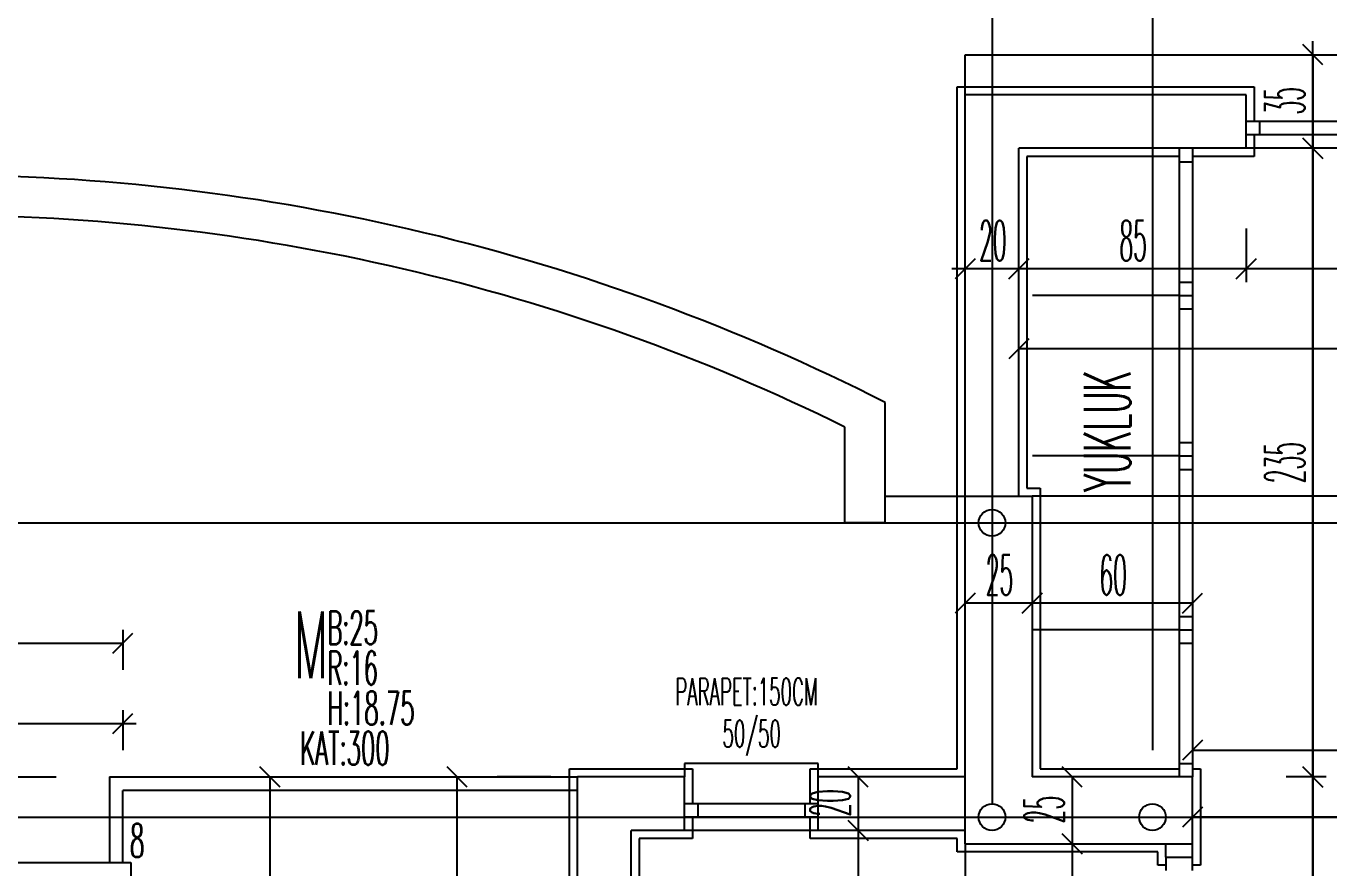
# Model space of a CAD drawing. Extents: x 78 to 306, y -397 to 18.
# Drawn here: x 275.8089 to 275.9063, y -396.4854 to -396.4224 of the extents above; entities that cross this region are included whole.
import ezdxf

# ---------------------------------------------------------------- set-up
doc = ezdxf.new("R2010")
doc.units = 0
doc.header["$LTSCALE"] = 0.5
doc.header["$MEASUREMENT"] = 0
doc.linetypes.add('DASHDOT2', pattern=[0.5, 0.25, -0.125, 0, -0.125])
doc.linetypes.add('DOT2', pattern=[0.125, 0, -0.125])
doc.layers.get('0').update_dxf_attribs({"linetype": 'CONTINUOUS'})
for name, color, linetype in [('AKS', 5, 'DASHDOT2'), ('ASHADE', 7, 'CONTINUOUS'), ('DUVAR', 6, 'CONTINUOUS'), ('IZDUSUM', 2, 'DOT2'), ('KAPI', 1, 'CONTINUOUS'), ('KOLON', 4, 'CONTINUOUS'), ('MERDIVEN', 3, 'CONTINUOUS'), ('OLCU', 31, 'CONTINUOUS'), ('SIVA', 7, 'CONTINUOUS'), ('TARAMA', 8, 'CONTINUOUS')]:
    doc.layers.add(name, color=color, linetype=linetype)
doc.styles.add('ICMEKAN', font='romans.shx', dxfattribs={"width": 0.55, "height": 0.2})
doc.styles.add('OLCU', font='romans.shx', dxfattribs={"width": 0.6, "height": 0.125})
doc.styles.add('OLCUIC', font='ROMANS.SHX', dxfattribs={"width": 0.4, "height": 0.15})

msp = doc.modelspace()

# ---------------------------------------------------------------- linework, layer by layer
at = {"color": 0, "linetype": 'ByBlock'}
for p, q in [((275.905893941935, -396.4253098737721), (275.904393941935, -396.4238098737721)), ((275.905893941935, -396.4323098737721), (275.904393941935, -396.4308098737721)), ((275.904393941935, -396.4308098737721), (275.905893941935, -396.4323098737721)), ((275.879893941935, -396.4398098737721), (275.878393941935, -396.4413098737721)), ((275.882393941935, -396.4413098737721), (275.883893941935, -396.4398098737721)), ((275.883893941935, -396.4398098737721), (275.882393941935, -396.4413098737721)), ((275.899393941935, -396.4413098737721), (275.900893941935, -396.4398098737721)), ((275.900893941935, -396.4398098737721), (275.899393941935, -396.4413098737721)), ((275.883893941935, -396.4458098737721), (275.882393941935, -396.4473098737721)), ((275.879893941935, -396.4648098737721), (275.878393941935, -396.4663098737721)), ((275.883393941935, -396.4663098737721), (275.884893941935, -396.4648098737721)), ((275.884893941935, -396.4648098737721), (275.883393941935, -396.4663098737721)), ((275.895393941935, -396.4663098737721), (275.896893941935, -396.4648098737721)), ((275.815393941935, -396.4693098737721), (275.816893941935, -396.4678098737721)), ((275.815393941935, -396.4753098737721), (275.816893941935, -396.4738098737721)), ((275.896893941935, -396.4758098737721), (275.895393941935, -396.4773098737721)), ((275.827893941935, -396.4793098737721), (275.826393941935, -396.4778098737721)), ((275.841893941935, -396.4793098737721), (275.840393941935, -396.4778098737721)), ((275.871893941935, -396.4793098737721), (275.870393941935, -396.4778098737721)), ((275.887893941935, -396.4793098737721), (275.886393941935, -396.4778098737721)), ((275.905893941935, -396.4793098737721), (275.904393941935, -396.4778098737721)), ((275.904393941935, -396.4778098737721), (275.905893941935, -396.4793098737721)), ((275.896893941935, -396.4808098737721), (275.895393941935, -396.4823098737721)), ((275.871893941935, -396.4833098737721), (275.870393941935, -396.4818098737721)), ((275.870393941935, -396.4818098737721), (275.871893941935, -396.4833098737721)), ((275.887893941935, -396.4843098737721), (275.886393941935, -396.4828098737721)), ((275.886393941935, -396.4828098737721), (275.887893941935, -396.4843098737721))]:
    msp.add_line(p, q, dxfattribs=at)
at = {"layer": 'AKS'}
for p, q in [((275.8521439419353, -396.8395598737721), (275.8521439419353, -396.3515598737721)), ((275.8931439419353, -396.3515598737721), (275.8931439419353, -396.8395598737721)), ((275.8131439419353, -396.8355598737721), (275.8131439419353, -396.3555598737721)), ((275.8811439419353, -396.3555598737721), (275.8811439419353, -396.8355598737721)), ((275.8021439419353, -396.4595598737721), (276.0981439419346, -396.4595598737721)), ((275.8021439419353, -396.4815598737721), (276.0981439419346, -396.4815598737721))]:
    msp.add_line(p, q, dxfattribs=at)
at = {"layer": 'ASHADE'}
for centre in [(275.8811439419353, -396.4595598737721), (275.8811439419353, -396.4815598737721), (275.8931439419353, -396.4815598737721)]:
    msp.add_circle(centre, 0.0009999999999999432, dxfattribs=at)
at = {"layer": 'DUVAR'}
for p, q in [((275.8791439419425, -396.4575598737721), (275.8791439419434, -396.4275598737758)), ((275.9001439419312, -396.4275598737758), (275.8791439419434, -396.4275598737758)), ((275.9001439419312, -396.4315598737743), (275.9001439419312, -396.4275598737758)), ((275.8831439419404, -396.4575598737721), (275.8831439419395, -396.4315598737762)), ((275.9001439419312, -396.431559873776), (275.8831439419388, -396.4315598737762)), ((275.8501439419355, -396.5375598737743), (275.8501439419359, -396.4785598737798)), ((275.8581439419367, -396.4785598737777), (275.8501439419359, -396.4785598737789)), ((275.8581439419369, -396.4785598737798), (275.8501439419359, -396.4785598737798)), ((275.8581439419369, -396.4825598737797), (275.8581439419366, -396.4785598737795)), ((275.8791439419419, -396.4785598737745), (275.8681439419367, -396.4785598737762)), ((275.8681439419367, -396.4825598737794), (275.8681439419367, -396.4785598737792)), ((275.8691439419355, -396.4785598737792), (275.8681439419367, -396.4785598737795)), ((275.8541439419372, -396.5095598737756), (275.8541439419382, -396.48255987378)), ((275.8581439419369, -396.4825598737797), (275.8541439419382, -396.48255987378)), ((275.8791439419353, -396.4825598737756), (275.8681439419367, -396.4825598737765)), ((275.894143941935, -396.4845598737746), (275.894143941935, -396.4835598737746)), ((275.8961439419351, -396.4845598737746), (275.8961439419352, -396.4835598737721)), ((275.894143941935, -396.4845598737746), (275.8961439419351, -396.4845598737746))]:
    msp.add_line(p, q, dxfattribs=at)
at = {"layer": 'IZDUSUM', "ltscale": 0.6}
for p, q in [((275.9811439419353, -396.4575598737758), (275.8841439419353, -396.4575598737758)), ((275.8791439419418, -396.4835598737721), (275.8791439419416, -396.5095598737758))]:
    msp.add_line(p, q, dxfattribs=at)
at = {"layer": 'KAPI', "ltscale": 1.4}
for p, q in [((275.879143941935, -396.4275598737721), (275.879143941935, -396.4245598737721)), ((275.879143941935, -396.4245598737721), (275.9821737502874, -396.4245598737721)), ((275.850143941935, -396.4795598737721), (275.8161439419353, -396.4795598737721))]:
    msp.add_line(p, q, dxfattribs=at)
at = {"layer": 'KAPI'}
for p, q in [((275.9161439419344, -396.4295598737762), (275.9001439419341, -396.4295598737762)), ((275.9011439419342, -396.4295598737762), (275.9011439419342, -396.4305598737762)), ((275.9161439419344, -396.4305598737762), (275.9001439419341, -396.4305598737762)), ((275.8951439419394, -396.43155987378), (275.8951439419351, -396.4785598737749)), ((275.8961439419394, -396.43155987378), (275.8961439419352, -396.478559873775)), ((275.9161439419344, -396.4315598737761), (275.9001439419341, -396.4315598737761)), ((275.8951439419254, -396.4325598737778), (275.8961439419253, -396.4325598737778)), ((275.8951439419254, -396.4415598737734), (275.8961439419254, -396.4415598737734)), ((275.8951439419254, -396.4425598737735), (275.8961439419254, -396.4425598737735)), ((275.8951439419254, -396.4435598737734), (275.8961439419254, -396.4435598737734)), ((275.8951439419316, -396.4535598737741), (275.8961439419315, -396.4535598737741)), ((275.8951439419316, -396.4545598737741), (275.8961439419315, -396.4545598737741)), ((275.8951439419316, -396.4555598737741), (275.8961439419315, -396.4555598737741)), ((275.8951439419316, -396.4665598737741), (275.8961439419315, -396.4665598737741)), ((275.8951439419316, -396.4675598737741), (275.8961439419315, -396.4675598737741)), ((275.8951439419316, -396.4685598737741), (275.8961439419315, -396.4685598737741)), ((275.868143941937, -396.4775598737797), (275.8581439419369, -396.4775598737797)), ((275.8581439419369, -396.4775598737797), (275.8581439419369, -396.4785598737798)), ((275.868143941937, -396.4785598737798), (275.868143941937, -396.4775598737797)), ((275.8951439419316, -396.4775598737741), (275.8961439419315, -396.4775598737741)), ((275.8151439419353, -396.4785598737772), (275.8501439419355, -396.4785598737781)), ((275.8151439419353, -396.4785598737772), (275.8151439419353, -396.4849598737724)), ((275.8161439419353, -396.4849598737721), (275.8161439419353, -396.4795598737721)), ((275.868143941937, -396.4805598737799), (275.8581439419369, -396.4805598737799)), ((275.859143941937, -396.4805598737799), (275.859143941937, -396.4815598737799)), ((275.8671439419369, -396.4805598737799), (275.8671439419369, -396.4815598737799)), ((275.868143941937, -396.4815598737799), (275.8581439419369, -396.4815598737799)), ((275.868143941937, -396.4825598737797), (275.8581439419369, -396.4825598737797)), ((275.894143941935, -396.4845598737746), (275.894143941935, -396.4855598737747)), ((275.8961439419351, -396.4855598737747), (275.8961439419351, -396.4845598737746))]:
    msp.add_line(p, q, dxfattribs=at)
at = {"layer": 'KOLON'}
for p, q in [((275.8791439419353, -396.4575598737721), (275.8841439419353, -396.4575598737721)), ((275.8791439419353, -396.4835598737721), (275.8791439419353, -396.4575598737721)), ((275.8841439419353, -396.4575598737721), (275.8841439419353, -396.4785598737756)), ((275.8961439419352, -396.4785598737751), (275.8841439419353, -396.4785598737756)), ((275.8961439419352, -396.4835598737721), (275.8961439419352, -396.4785598737751)), ((275.8791439419418, -396.4835598737721), (275.8961439419352, -396.4835598737721))]:
    msp.add_line(p, q, dxfattribs=at)
at = {"layer": 'OLCU', "ltscale": 1.4}
for p, q in [((275.905143941935, -396.6125598737721), (275.905143941935, -396.4235598737721)), ((275.905143941935, -396.4245598737721), (275.905143941935, -396.4315598737721)), ((275.905143941935, -396.4315598737721), (275.905143941935, -396.4785598737721)), ((275.900143941935, -396.4375598737721), (275.900143941935, -396.4415598737721)), ((276.017143941935, -396.4405598737721), (275.878143941935, -396.4405598737721)), ((275.883143941935, -396.4405598737721), (275.879143941935, -396.4405598737721)), ((275.900143941935, -396.4405598737721), (275.883143941935, -396.4405598737721)), ((275.916143941935, -396.4405598737721), (275.900143941935, -396.4405598737721)), ((275.982143941935, -396.4465598737721), (275.883143941935, -396.4465598737721)), ((275.884143941935, -396.4655598737721), (275.879143941935, -396.4655598737721)), ((275.896143941935, -396.4655598737721), (275.884143941935, -396.4655598737721)), ((275.816143941935, -396.4675598737721), (275.816143941935, -396.4705598737721)), ((275.755143941935, -396.4685598737721), (275.816143941935, -396.4685598737721)), ((275.816143941935, -396.4735598737721), (275.816143941935, -396.4765598737721)), ((275.754143941935, -396.4745598737721), (275.817143941935, -396.4745598737721)), ((275.795143941935, -396.4745598737721), (275.816143941935, -396.4745598737721)), ((275.896143941935, -396.4765598737721), (275.982143941935, -396.4765598737721)), ((275.807143941935, -396.4785598737721), (275.811143941935, -396.4785598737721)), ((275.827143941935, -396.4945598737721), (275.827143941935, -396.4785598737721)), ((275.841143941935, -396.5375598737721), (275.841143941935, -396.4785598737721)), ((275.848143941935, -396.4785598737721), (275.844143941935, -396.4785598737721)), ((275.871143941935, -396.4785598737721), (275.871143941935, -396.4825598737721)), ((275.887143941935, -396.4785598737721), (275.887143941935, -396.4835598737721)), ((275.906143941935, -396.4785598737721), (275.903143941935, -396.4785598737721)), ((275.905143941935, -396.4785598737721), (275.905143941935, -396.5095598737721)), ((275.920143941935, -396.4815598737721), (275.896143941935, -396.4815598737721)), ((275.871143941935, -396.4825598737721), (275.871143941935, -396.5095598737721)), ((275.887143941935, -396.4835598737721), (275.887143941935, -396.5095598737721))]:
    msp.add_line(p, q, dxfattribs=at)
at = {"layer": 'SIVA', "ltscale": 1.4}
for p, q in [((275.8785439419353, -396.4575598737721), (275.8785439419435, -396.4269598737758)), ((275.8785439419435, -396.4269598737758), (275.9007439419312, -396.4269598737758)), ((275.9007439419312, -396.4269598737758), (275.9007439419312, -396.4295598737762)), ((275.9007439419312, -396.4305598737762), (275.9007439419312, -396.432159873776)), ((275.8951439419394, -396.4321598737761), (275.8837439419395, -396.4321598737762)), ((275.8837439419395, -396.4321598737762), (275.8837439419404, -396.4569598737721)), ((275.9007439419312, -396.432159873776), (275.8961439419393, -396.432159873776)), ((275.8785439419353, -396.4779598737748), (275.8785439419353, -396.4575598737721)), ((275.8837439419404, -396.4569598737721), (275.8847439419353, -396.4569598737721)), ((275.8847439419353, -396.4569598737721), (275.8847439419353, -396.4779598737756)), ((275.8495439419355, -396.5369598737723), (275.849543941936, -396.4779598737798)), ((275.849543941936, -396.4779598737798), (275.8587439419366, -396.4779598737798)), ((275.8587439419366, -396.4779598737798), (275.8587439419368, -396.4805598737799)), ((275.8675439419367, -396.4805598737799), (275.8675439419367, -396.4779598737796)), ((275.8675439419367, -396.4779598737796), (275.8691439419352, -396.4779598737792)), ((275.8691439419352, -396.4779598737792), (275.8785439419353, -396.4779598737748)), ((275.8847439419353, -396.4779598737756), (275.8951439419352, -396.4779598737751)), ((275.8961439419352, -396.4779598737751), (275.8967439419351, -396.4779598737751)), ((275.8967439419351, -396.4779598737751), (275.8967439419351, -396.4835598737721)), ((275.8587439419369, -396.4815598737799), (275.858743941937, -396.4831598737796)), ((275.8675439419367, -396.4831598737796), (275.8675439419367, -396.4815598737799)), ((275.858743941937, -396.4831598737796), (275.8547439419382, -396.48315987378)), ((275.8547439419382, -396.48315987378), (275.8547439419372, -396.5089598737756)), ((275.8785439419353, -396.4831598737758), (275.8675439419367, -396.4831598737796)), ((275.8785439419353, -396.4841598737721), (275.8785439419353, -396.4831598737758)), ((275.8967439419351, -396.4835598737721), (275.8967439419351, -396.4851598737746)), ((275.893543941935, -396.4841598737721), (275.8785439419353, -396.4841598737721)), ((275.893543941935, -396.4851598737746), (275.893543941935, -396.4841598737721)), ((275.8021439419353, -396.4849598737767), (275.8167439419353, -396.4849598737719)), ((275.8167439419353, -396.4849598737719), (275.8167439419353, -396.4905598737721)), ((275.894143941935, -396.4851598737746), (275.893543941935, -396.4851598737746)), ((275.8967439419351, -396.4851598737746), (275.8961439419351, -396.4851598737746))]:
    msp.add_line(p, q, dxfattribs=at)
at = {"layer": 'TARAMA'}
for p, q in [((275.8951737502879, -396.4425598737721), (275.884173750288, -396.4425598737721)), ((275.8731439419352, -396.4595598737759), (275.8731439419358, -396.4505598737721)), ((275.8701439419351, -396.4595598737762), (275.8701439419351, -396.4523999430706)), ((275.8951737502879, -396.4545598737721), (275.884173750288, -396.4545598737721)), ((275.8731439419349, -396.4595598737759), (275.8731439419352, -396.4552997095516)), ((275.8731439419352, -396.4575598737763), (275.8791439419423, -396.4575598737769)), ((275.8731439419352, -396.4595598737762), (275.8701439419351, -396.4595598737762)), ((275.8951737502879, -396.4675598737721), (275.884173750288, -396.4675598737721))]:
    msp.add_line(p, q, dxfattribs=at)
for centre, radius, start, end in [((275.8021579657748, -396.5902660095654), 0.1567061364139614, 63.06445634567752, 90.00512747510615), ((275.8021572571581, -396.5903817048288), 0.1538218316261668, 63.76950622780137, 90.00495967355943)]:
    msp.add_arc(centre, radius, start, end, dxfattribs=at)

# ---------------------------------------------------------------- texts
at = {"layer": 'KAPI', "style": 'OLCU', "width": 0.5}
for s, p in [('B:25', (275.831418668681, -396.4686590875199)), ('R:16', (275.831418668681, -396.47165908752)), ('H:18.75', (275.831418668681, -396.47465908752)), ('KAT:300', (275.8293956680491, -396.47765908752)), ('8', (275.8166733764116, -396.4845638860435))]:
    msp.add_text(s, height=0.0025, rotation=359.9999999982087, dxfattribs=at).set_placement(p)
at = {"layer": 'KAPI', "linetype": 'Continuous', "style": 'ICMEKAN', "width": 0.5}
for s, p in [('PARAPET:150CM', (275.8574396169211, -396.4731826543356)), ('50/50', (275.8609839166098, -396.4763230264891))]:
    msp.add_text(s, height=0.002, dxfattribs=at).set_placement(p)
at = {"layer": 'MERDIVEN', "linetype": 'ByBlock', "style": 'OLCU', "width": 0.5}
msp.add_text('YUKLUK', height=0.0035, rotation=90, dxfattribs=at).set_placement((275.8915072181788, -396.4572407034274))
at = {"layer": 'MERDIVEN', "style": 'OLCU', "width": 0.5}
msp.add_text('M', height=0.005, dxfattribs=at).set_placement((275.8289220567138, -396.4711787544593))
at = {"layer": 'OLCU', "style": 'OLCUIC', "width": 0.4}
for s, p in [('35', (275.904543941935, -396.4290313023435)), ('235', (275.904543941935, -396.4566027309149)), ('20', (275.870543941935, -396.4815313023435)), ('25', (275.886543941935, -396.4820313023435))]:
    msp.add_text(s, height=0.003, rotation=90, dxfattribs=at).set_placement(p)
for s, p in [('20', (275.8801725133636, -396.4399598737721)), ('85', (275.8906725133636, -396.4399598737721)), ('25', (275.8806725133636, -396.4649598737721)), ('60', (275.8891725133636, -396.4649598737721))]:
    msp.add_text(s, height=0.003, dxfattribs=at).set_placement(p)

doc.saveas('drawing.dxf')
